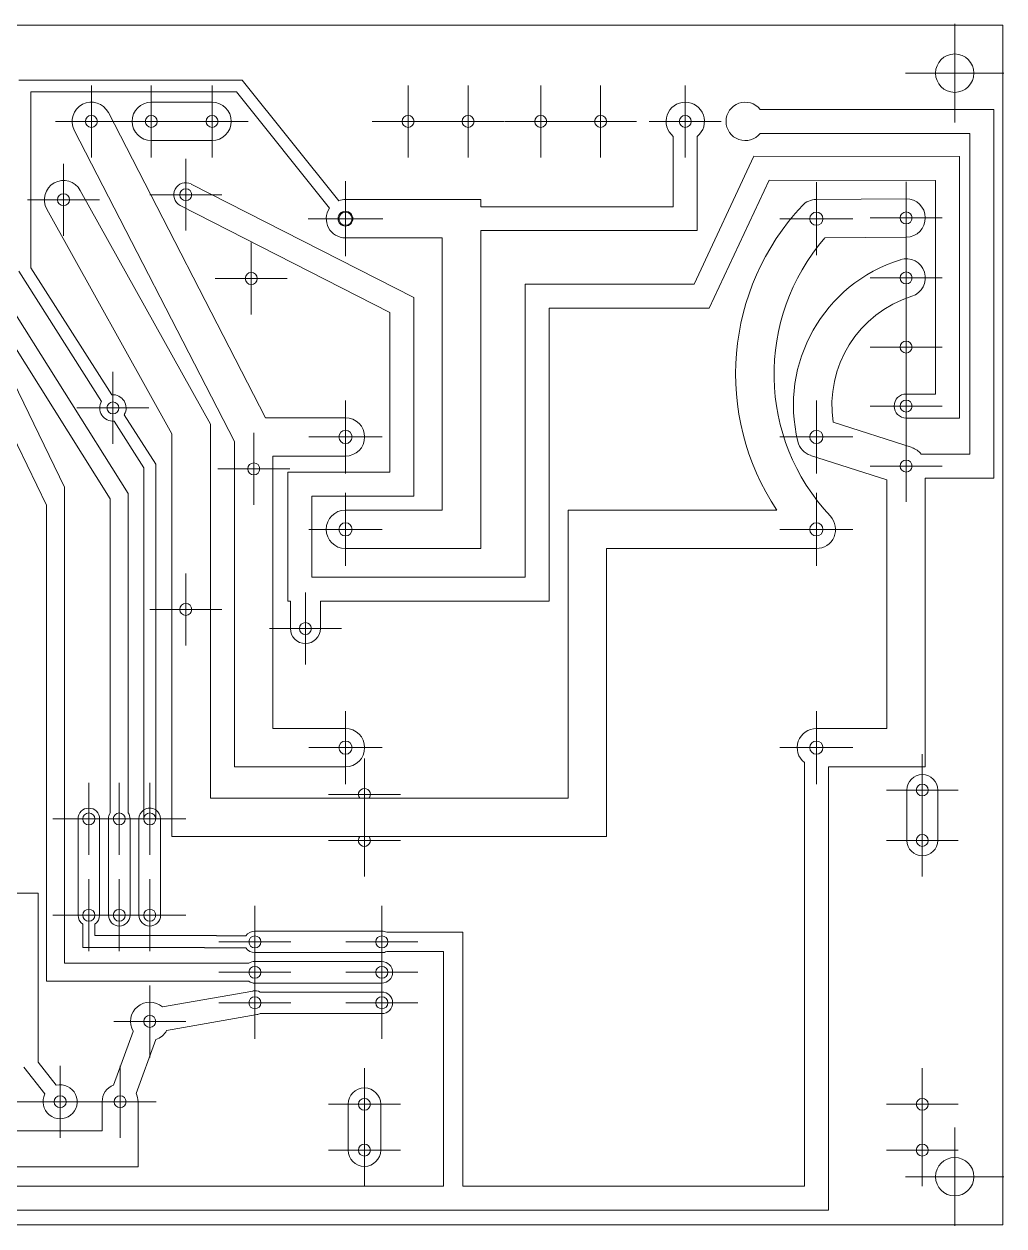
# Model space of a CAD drawing. Header units: millimetres. Extents: x 10 to 160, y 10 to 110.
# Drawn here: x 78.8 to 160.4, y 10 to 110.2 of the extents above; entities that cross this region are included whole.
import ezdxf

# ---------------------------------------------------------------- set-up
doc = ezdxf.new("R2010")
doc.units = ezdxf.units.MM

# ---------------------------------------------------------------- blocks, each defined once
blk = doc.blocks.new('SW_CENTERMARKSYMBOL_6')
at = {"color": 0, "linetype": 'Continuous', "lineweight": 0}
for p, q in [((0, 2.5), (0, 3)), ((0, 0), (0, 2.5)), ((-2.5, 0), (-3, 0)), ((0, 0), (-2.5, 0)), ((0, 0), (0, -2.5)), ((0, 0), (2.5, 0)), ((2.5, 0), (3, 0)), ((0, -2.5), (0, -3))]:
    blk.add_line(p, q, dxfattribs=at)
blk = doc.blocks.new('SW_CENTERMARKSYMBOL_7')
at = {"color": 0, "linetype": 'Continuous', "lineweight": 0}
for p, q in [((0, 2.5), (0, 3)), ((0, 0), (0, 2.5)), ((-2.5, 0), (-3, 0)), ((0, 0), (-2.5, 0)), ((0, 0), (0, -2.5)), ((0, 0), (2.5, 0)), ((2.5, 0), (3, 0)), ((0, -2.5), (0, -3))]:
    blk.add_line(p, q, dxfattribs=at)
blk = doc.blocks.new('SW_CENTERMARKSYMBOL_8')
at = {"color": 0, "linetype": 'Continuous', "lineweight": 0}
for p, q in [((0, 2.5), (0, 3)), ((0, 0), (0, 2.5)), ((-2.5, 0), (-3, 0)), ((0, 0), (-2.5, 0)), ((0, 0), (0, -2.5)), ((0, 0), (2.5, 0)), ((2.5, 0), (3, 0)), ((0, -2.5), (0, -3))]:
    blk.add_line(p, q, dxfattribs=at)
blk = doc.blocks.new('SW_CENTERMARKSYMBOL_9')
at = {"color": 0, "linetype": 'Continuous', "lineweight": 0}
for p, q in [((0, 2.5), (0, 3)), ((0, 0), (0, 2.5)), ((-2.5, 0), (-3, 0)), ((0, 0), (-2.5, 0)), ((0, 0), (0, -2.5)), ((0, 0), (2.5, 0)), ((2.5, 0), (3, 0)), ((0, -2.5), (0, -3))]:
    blk.add_line(p, q, dxfattribs=at)
blk = doc.blocks.new('SW_CENTERMARKSYMBOL_23')
at = {"color": 0, "linetype": 'Continuous', "lineweight": 0}
for p, q in [((0, 2.5), (0, 3)), ((0, 0), (0, 2.5)), ((-2.5, 0), (-3, 0)), ((0, 0), (-2.5, 0)), ((0, 0), (0, -2.5)), ((0, 0), (2.5, 0)), ((2.5, 0), (3, 0)), ((0, -2.5), (0, -3))]:
    blk.add_line(p, q, dxfattribs=at)
blk = doc.blocks.new('SW_CENTERMARKSYMBOL_45')
at = {"color": 0, "linetype": 'Continuous', "lineweight": 0}
for p, q in [((0, 2.5), (0, 3)), ((0, 0), (0, 2.5)), ((-2.5, 0), (-3, 0)), ((0, 0), (-2.5, 0)), ((0, 0), (0, -2.5)), ((0, 0), (2.5, 0)), ((2.5, 0), (3, 0)), ((0, -2.5), (0, -3))]:
    blk.add_line(p, q, dxfattribs=at)
blk = doc.blocks.new('SW_CENTERMARKSYMBOL_58')
at = {"color": 0, "linetype": 'Continuous', "lineweight": 0}
for p, q in [((0, 2.5), (0, 3)), ((0, 0), (0, 2.5)), ((-2.5, 0), (-3, 0)), ((0, 0), (-2.5, 0)), ((0, 0), (0, -2.5)), ((0, 0), (2.5, 0)), ((2.5, 0), (3, 0)), ((0, -2.5), (0, -3))]:
    blk.add_line(p, q, dxfattribs=at)
blk = doc.blocks.new('SW_CENTERMARKSYMBOL_96')
at = {"color": 0, "linetype": 'Continuous', "lineweight": 0}
for p, q in [((0, 2.5), (0, 3)), ((0, 0), (0, 2.5)), ((-2.5, 0), (-3, 0)), ((0, 0), (-2.5, 0)), ((0, 0), (0, -2.5)), ((0, 0), (2.5, 0)), ((2.5, 0), (3, 0)), ((0, -2.5), (0, -3))]:
    blk.add_line(p, q, dxfattribs=at)
blk = doc.blocks.new('SW_CENTERMARKSYMBOL_101')
at = {"color": 0, "linetype": 'Continuous', "lineweight": 0}
for p, q in [((0, 2.5), (0, 3)), ((0, 0), (0, 2.5)), ((-2.5, 0), (-3, 0)), ((0, 0), (-2.5, 0)), ((0, 0), (0, -2.5)), ((0, 0), (2.5, 0)), ((2.5, 0), (3, 0)), ((0, -2.5), (0, -3))]:
    blk.add_line(p, q, dxfattribs=at)
blk = doc.blocks.new('SW_CENTERMARKSYMBOL_102')
at = {"color": 0, "linetype": 'Continuous', "lineweight": 0}
for p, q in [((0, 2.5), (0, 3)), ((0, 0), (0, 2.5)), ((-2.5, 0), (-3, 0)), ((0, 0), (-2.5, 0)), ((0, 0), (0, -2.5)), ((0, 0), (2.5, 0)), ((2.5, 0), (3, 0)), ((0, -2.5), (0, -3))]:
    blk.add_line(p, q, dxfattribs=at)
blk = doc.blocks.new('SW_CENTERMARKSYMBOL_103')
at = {"color": 0, "linetype": 'Continuous', "lineweight": 0}
for p, q in [((0, 2.5), (0, 3)), ((0, 0), (0, 2.5)), ((-2.5, 0), (-3, 0)), ((0, 0), (-2.5, 0)), ((0, 0), (0, -2.5)), ((0, 0), (2.5, 0)), ((2.5, 0), (3, 0)), ((0, -2.5), (0, -3))]:
    blk.add_line(p, q, dxfattribs=at)
blk = doc.blocks.new('SW_CENTERMARKSYMBOL_104')
at = {"color": 0, "linetype": 'Continuous', "lineweight": 0}
for p, q in [((0, 2.5), (0, 3)), ((0, 0), (0, 2.5)), ((-2.5, 0), (-3, 0)), ((0, 0), (-2.5, 0)), ((0, 0), (0, -2.5)), ((0, 0), (2.5, 0)), ((2.5, 0), (3, 0)), ((0, -2.5), (0, -3))]:
    blk.add_line(p, q, dxfattribs=at)
blk = doc.blocks.new('SW_CENTERMARKSYMBOL_105')
at = {"color": 0, "linetype": 'Continuous', "lineweight": 0}
for p, q in [((0, 2.5), (0, 4.1)), ((0, 0), (0, 2.5)), ((-2.5, 0), (-4.1, 0)), ((0, 0), (-2.5, 0)), ((0, 0), (0, -2.5)), ((0, 0), (2.5, 0)), ((2.5, 0), (4.1, 0)), ((0, -2.5), (0, -4.1))]:
    blk.add_line(p, q, dxfattribs=at)
blk = doc.blocks.new('SW_CENTERMARKSYMBOL_107')
at = {"color": 0, "linetype": 'Continuous', "lineweight": 0}
for p, q in [((0, 2.5), (0, 3)), ((0, 0), (0, 2.5)), ((-2.5, 0), (-3, 0)), ((0, 0), (-2.5, 0)), ((0, 0), (0, -2.5)), ((0, 0), (2.5, 0)), ((2.5, 0), (3, 0)), ((0, -2.5), (0, -3))]:
    blk.add_line(p, q, dxfattribs=at)
blk = doc.blocks.new('SW_CENTERMARKSYMBOL_108')
at = {"color": 0, "linetype": 'Continuous', "lineweight": 0}
for p, q in [((0, 2.5), (0, 3)), ((0, 0), (0, 2.5)), ((-2.5, 0), (-3, 0)), ((0, 0), (-2.5, 0)), ((0, 0), (0, -2.5)), ((0, 0), (2.5, 0)), ((2.5, 0), (3, 0)), ((0, -2.5), (0, -3))]:
    blk.add_line(p, q, dxfattribs=at)
blk = doc.blocks.new('SW_CENTERMARKSYMBOL_109')
at = {"color": 0, "linetype": 'Continuous', "lineweight": 0}
for p, q in [((0, 2.5), (0, 3)), ((0, 0), (0, 2.5)), ((-2.5, 0), (-3, 0)), ((0, 0), (-2.5, 0)), ((0, 0), (0, -2.5)), ((0, 0), (2.5, 0)), ((2.5, 0), (3, 0)), ((0, -2.5), (0, -3))]:
    blk.add_line(p, q, dxfattribs=at)
blk = doc.blocks.new('SW_CENTERMARKSYMBOL_110')
at = {"color": 0, "linetype": 'Continuous', "lineweight": 0}
for p, q in [((0, 2.5), (0, 3)), ((0, 0), (0, 2.5)), ((-2.5, 0), (-3, 0)), ((0, 0), (-2.5, 0)), ((0, 0), (0, -2.5)), ((0, 0), (2.5, 0)), ((2.5, 0), (3, 0)), ((0, -2.5), (0, -3))]:
    blk.add_line(p, q, dxfattribs=at)
blk = doc.blocks.new('SW_CENTERMARKSYMBOL_111')
at = {"color": 0, "linetype": 'Continuous', "lineweight": 0}
for p, q in [((0, 2.5), (0, 3)), ((0, 0), (0, 2.5)), ((-2.5, 0), (-3, 0)), ((0, 0), (-2.5, 0)), ((0, 0), (0, -2.5)), ((0, 0), (2.5, 0)), ((2.5, 0), (3, 0)), ((0, -2.5), (0, -3))]:
    blk.add_line(p, q, dxfattribs=at)
blk = doc.blocks.new('SW_CENTERMARKSYMBOL_116')
at = {"color": 0, "linetype": 'Continuous', "lineweight": 0}
for p, q in [((0, 2.5), (0, 4.1)), ((0, 0), (0, 2.5)), ((-2.5, 0), (-4.1, 0)), ((0, 0), (-2.5, 0)), ((0, 0), (0, -2.5)), ((0, 0), (2.5, 0)), ((2.5, 0), (4.1, 0)), ((0, -2.5), (0, -4.1))]:
    blk.add_line(p, q, dxfattribs=at)
blk = doc.blocks.new('SW_CENTERMARKSYMBOL_119')
at = {"color": 0, "linetype": 'Continuous', "lineweight": 0}
for p, q in [((0, 2.5), (0, 3)), ((0, 0), (0, 2.5)), ((-2.5, 0), (-3, 0)), ((0, 0), (-2.5, 0)), ((0, 0), (0, -2.5)), ((0, 0), (2.5, 0)), ((2.5, 0), (3, 0)), ((0, -2.5), (0, -3))]:
    blk.add_line(p, q, dxfattribs=at)
blk = doc.blocks.new('SW_CENTERMARKSYMBOL_120')
at = {"color": 0, "linetype": 'Continuous', "lineweight": 0}
for p, q in [((0, 2.5), (0, 3)), ((0, 0), (0, 2.5)), ((-2.5, 0), (-3, 0)), ((0, 0), (-2.5, 0)), ((0, 0), (0, -2.5)), ((0, 0), (2.5, 0)), ((2.5, 0), (3, 0)), ((0, -2.5), (0, -3))]:
    blk.add_line(p, q, dxfattribs=at)
blk = doc.blocks.new('SW_CENTERMARKSYMBOL_121')
at = {"color": 0, "linetype": 'Continuous', "lineweight": 0}
for p, q in [((0, 2.5), (0, 3)), ((0, 0), (0, 2.5)), ((-2.5, 0), (-3, 0)), ((0, 0), (-2.5, 0)), ((0, 0), (0, -2.5)), ((0, 0), (2.5, 0)), ((2.5, 0), (3, 0)), ((0, -2.5), (0, -3))]:
    blk.add_line(p, q, dxfattribs=at)
blk = doc.blocks.new('SW_CENTERMARKSYMBOL_126')
at = {"color": 0, "linetype": 'Continuous', "lineweight": 0}
for p, q in [((0, 2.5), (0, 3)), ((0, 0), (0, 2.5)), ((-2.5, 0), (-3, 0)), ((0, 0), (-2.5, 0)), ((0, 0), (0, -2.5)), ((0, 0), (2.5, 0)), ((2.5, 0), (3, 0)), ((0, -2.5), (0, -3))]:
    blk.add_line(p, q, dxfattribs=at)
blk = doc.blocks.new('SW_CENTERMARKSYMBOL_130')
at = {"color": 0, "linetype": 'Continuous', "lineweight": 0}
for p, q in [((0, 2.5), (0, 3)), ((0, 0), (0, 2.5)), ((-2.5, 0), (-3, 0)), ((0, 0), (-2.5, 0)), ((0, 0), (0, -2.5)), ((0, 0), (2.5, 0)), ((2.5, 0), (3, 0)), ((0, -2.5), (0, -3))]:
    blk.add_line(p, q, dxfattribs=at)
blk = doc.blocks.new('SW_CENTERMARKSYMBOL_137')
at = {"color": 0, "linetype": 'Continuous', "lineweight": 0}
for p, q in [((0, 2.5), (0, 3)), ((0, 0), (0, 2.5)), ((-2.5, 0), (-3, 0)), ((0, 0), (-2.5, 0)), ((0, 0), (0, -2.5)), ((0, 0), (2.5, 0)), ((2.5, 0), (3, 0)), ((0, -2.5), (0, -3))]:
    blk.add_line(p, q, dxfattribs=at)
blk = doc.blocks.new('SW_CENTERMARKSYMBOL_138')
at = {"color": 0, "linetype": 'Continuous', "lineweight": 0}
for p, q in [((0, 2.5), (0, 3)), ((0, 0), (0, 2.5)), ((-2.5, 0), (-3, 0)), ((0, 0), (-2.5, 0)), ((0, 0), (0, -2.5)), ((0, 0), (2.5, 0)), ((2.5, 0), (3, 0)), ((0, -2.5), (0, -3))]:
    blk.add_line(p, q, dxfattribs=at)
blk = doc.blocks.new('SW_CENTERMARKSYMBOL_139')
at = {"color": 0, "linetype": 'Continuous', "lineweight": 0}
for p, q in [((0, 2.5), (0, 3)), ((0, 0), (0, 2.5)), ((-2.5, 0), (-3, 0)), ((0, 0), (-2.5, 0)), ((0, 0), (0, -2.5)), ((0, 0), (2.5, 0)), ((2.5, 0), (3, 0)), ((0, -2.5), (0, -3))]:
    blk.add_line(p, q, dxfattribs=at)
blk = doc.blocks.new('SW_CENTERMARKSYMBOL_141')
at = {"color": 0, "linetype": 'Continuous', "lineweight": 0}
for p, q in [((0, 2.5), (0, 3.05)), ((0, 0), (0, 2.5)), ((-2.5, 0), (-3.05, 0)), ((0, 0), (-2.5, 0)), ((0, 0), (0, -2.5)), ((0, 0), (2.5, 0)), ((2.5, 0), (3.05, 0)), ((0, -2.5), (0, -3.05))]:
    blk.add_line(p, q, dxfattribs=at)
blk = doc.blocks.new('SW_CENTERMARKSYMBOL_142')
at = {"color": 0, "linetype": 'Continuous', "lineweight": 0}
for p, q in [((0, 2.5), (0, 3.12)), ((0, 0), (0, 2.5)), ((-2.5, 0), (-3.12, 0)), ((0, 0), (-2.5, 0)), ((0, 0), (0, -2.5)), ((0, 0), (2.5, 0)), ((2.5, 0), (3.12, 0)), ((0, -2.5), (0, -3.12))]:
    blk.add_line(p, q, dxfattribs=at)
blk = doc.blocks.new('SW_CENTERMARKSYMBOL_143')
at = {"color": 0, "linetype": 'Continuous', "lineweight": 0}
for p, q in [((0, 2.5), (0, 3.05)), ((0, 0), (0, 2.5)), ((-2.5, 0), (-3.05, 0)), ((0, 0), (-2.5, 0)), ((0, 0), (0, -2.5)), ((0, 0), (2.5, 0)), ((2.5, 0), (3.05, 0)), ((0, -2.5), (0, -3.05))]:
    blk.add_line(p, q, dxfattribs=at)
blk = doc.blocks.new('SW_CENTERMARKSYMBOL_144')
at = {"color": 0, "linetype": 'Continuous', "lineweight": 0}
for p, q in [((0, 2.5), (0, 3.05)), ((0, 0), (0, 2.5)), ((-2.5, 0), (-3.05, 0)), ((0, 0), (-2.5, 0)), ((0, 0), (0, -2.5)), ((0, 0), (2.5, 0)), ((2.5, 0), (3.05, 0)), ((0, -2.5), (0, -3.05))]:
    blk.add_line(p, q, dxfattribs=at)
blk = doc.blocks.new('SW_CENTERMARKSYMBOL_145')
at = {"color": 0, "linetype": 'Continuous', "lineweight": 0}
for p, q in [((0, 2.5), (0, 3.05)), ((0, 0), (0, 2.5)), ((-2.5, 0), (-3.05, 0)), ((0, 0), (-2.5, 0)), ((0, 0), (0, -2.5)), ((0, 0), (2.5, 0)), ((2.5, 0), (3.05, 0)), ((0, -2.5), (0, -3.05))]:
    blk.add_line(p, q, dxfattribs=at)
blk = doc.blocks.new('SW_CENTERMARKSYMBOL_146')
at = {"color": 0, "linetype": 'Continuous', "lineweight": 0}
for p, q in [((0, 2.5), (0, 3.05)), ((0, 0), (0, 2.5)), ((-2.5, 0), (-3.05, 0)), ((0, 0), (-2.5, 0)), ((0, 0), (0, -2.5)), ((0, 0), (2.5, 0)), ((2.5, 0), (3.05, 0)), ((0, -2.5), (0, -3.05))]:
    blk.add_line(p, q, dxfattribs=at)
blk = doc.blocks.new('SW_CENTERMARKSYMBOL_147')
at = {"color": 0, "linetype": 'Continuous', "lineweight": 0}
for p, q in [((0, 2.5), (0, 3)), ((0, 0), (0, 2.5)), ((-2.5, 0), (-3, 0)), ((0, 0), (-2.5, 0)), ((0, 0), (0, -2.5)), ((0, 0), (2.5, 0)), ((2.5, 0), (3, 0)), ((0, -2.5), (0, -3))]:
    blk.add_line(p, q, dxfattribs=at)
blk = doc.blocks.new('SW_CENTERMARKSYMBOL_148')
at = {"color": 0, "linetype": 'Continuous', "lineweight": 0}
for p, q in [((0, 2.5), (0, 3)), ((0, 0), (0, 2.5)), ((-2.5, 0), (-3, 0)), ((0, 0), (-2.5, 0)), ((0, 0), (0, -2.5)), ((0, 0), (2.5, 0)), ((2.5, 0), (3, 0)), ((0, -2.5), (0, -3))]:
    blk.add_line(p, q, dxfattribs=at)
blk = doc.blocks.new('SW_CENTERMARKSYMBOL_150')
at = {"color": 0, "linetype": 'Continuous', "lineweight": 0}
for p, q in [((0, 2.5), (0, 3)), ((0, 0), (0, 2.5)), ((-2.5, 0), (-3, 0)), ((0, 0), (-2.5, 0)), ((0, 0), (0, -2.5)), ((0, 0), (2.5, 0)), ((2.5, 0), (3, 0)), ((0, -2.5), (0, -3))]:
    blk.add_line(p, q, dxfattribs=at)
blk = doc.blocks.new('SW_CENTERMARKSYMBOL_152')
at = {"color": 0, "linetype": 'Continuous', "lineweight": 0}
for p, q in [((0, 2.5), (0, 3)), ((0, 0), (0, 2.5)), ((-2.5, 0), (-3, 0)), ((0, 0), (-2.5, 0)), ((0, 0), (0, -2.5)), ((0, 0), (2.5, 0)), ((2.5, 0), (3, 0)), ((0, -2.5), (0, -3))]:
    blk.add_line(p, q, dxfattribs=at)
blk = doc.blocks.new('SW_CENTERMARKSYMBOL_153')
at = {"color": 0, "linetype": 'Continuous', "lineweight": 0}
for p, q in [((0, 2.5), (0, 3)), ((0, 0), (0, 2.5)), ((-2.5, 0), (-3, 0)), ((0, 0), (-2.5, 0)), ((0, 0), (0, -2.5)), ((0, 0), (2.5, 0)), ((2.5, 0), (3, 0)), ((0, -2.5), (0, -3))]:
    blk.add_line(p, q, dxfattribs=at)
blk = doc.blocks.new('SW_CENTERMARKSYMBOL_154')
at = {"color": 0, "linetype": 'Continuous', "lineweight": 0}
for p, q in [((0, 2.5), (0, 3)), ((0, 0), (0, 2.5)), ((-2.5, 0), (-3, 0)), ((0, 0), (-2.5, 0)), ((0, 0), (0, -2.5)), ((0, 0), (2.5, 0)), ((2.5, 0), (3, 0)), ((0, -2.5), (0, -3))]:
    blk.add_line(p, q, dxfattribs=at)
blk = doc.blocks.new('SW_CENTERMARKSYMBOL_157')
at = {"color": 0, "linetype": 'Continuous', "lineweight": 0}
for p, q in [((0, 2.5), (0, 3)), ((0, 0), (0, 2.5)), ((-2.5, 0), (-3, 0)), ((0, 0), (-2.5, 0)), ((0, 0), (0, -2.5)), ((0, 0), (2.5, 0)), ((2.5, 0), (3, 0)), ((0, -2.5), (0, -3))]:
    blk.add_line(p, q, dxfattribs=at)
blk = doc.blocks.new('SW_CENTERMARKSYMBOL_158')
at = {"color": 0, "linetype": 'Continuous', "lineweight": 0}
for p, q in [((0, 2.5), (0, 3)), ((0, 0), (0, 2.5)), ((-2.5, 0), (-3, 0)), ((0, 0), (-2.5, 0)), ((0, 0), (0, -2.5)), ((0, 0), (2.5, 0)), ((2.5, 0), (3, 0)), ((0, -2.5), (0, -3))]:
    blk.add_line(p, q, dxfattribs=at)
blk = doc.blocks.new('SW_CENTERMARKSYMBOL_159')
at = {"color": 0, "linetype": 'Continuous', "lineweight": 0}
for p, q in [((0, 2.5), (0, 3)), ((0, 0), (0, 2.5)), ((-2.5, 0), (-3, 0)), ((0, 0), (-2.5, 0)), ((0, 0), (0, -2.5)), ((0, 0), (2.5, 0)), ((2.5, 0), (3, 0)), ((0, -2.5), (0, -3))]:
    blk.add_line(p, q, dxfattribs=at)
blk = doc.blocks.new('SW_CENTERMARKSYMBOL_160')
at = {"color": 0, "linetype": 'Continuous', "lineweight": 0}
for p, q in [((0, 2.5), (0, 3)), ((0, 0), (0, 2.5)), ((-2.5, 0), (-3, 0)), ((0, 0), (-2.5, 0)), ((0, 0), (0, -2.5)), ((0, 0), (2.5, 0)), ((2.5, 0), (3, 0)), ((0, -2.5), (0, -3))]:
    blk.add_line(p, q, dxfattribs=at)
blk = doc.blocks.new('SW_CENTERMARKSYMBOL_162')
at = {"color": 0, "linetype": 'Continuous', "lineweight": 0}
for p, q in [((0, 2.5), (0, 3)), ((0, 0), (0, 2.5)), ((-2.5, 0), (-3, 0)), ((0, 0), (-2.5, 0)), ((0, 0), (0, -2.5)), ((0, 0), (2.5, 0)), ((2.5, 0), (3, 0)), ((0, -2.5), (0, -3))]:
    blk.add_line(p, q, dxfattribs=at)
blk = doc.blocks.new('SW_CENTERMARKSYMBOL_163')
at = {"color": 0, "linetype": 'Continuous', "lineweight": 0}
for p, q in [((0, 2.5), (0, 3)), ((0, 0), (0, 2.5)), ((-2.5, 0), (-3, 0)), ((0, 0), (-2.5, 0)), ((0, 0), (0, -2.5)), ((0, 0), (2.5, 0)), ((2.5, 0), (3, 0)), ((0, -2.5), (0, -3))]:
    blk.add_line(p, q, dxfattribs=at)
blk = doc.blocks.new('SW_CENTERMARKSYMBOL_164')
at = {"color": 0, "linetype": 'Continuous', "lineweight": 0}
for p, q in [((0, 2.5), (0, 3)), ((0, 0), (0, 2.5)), ((-2.5, 0), (-3, 0)), ((0, 0), (-2.5, 0)), ((0, 0), (0, -2.5)), ((0, 0), (2.5, 0)), ((2.5, 0), (3, 0)), ((0, -2.5), (0, -3))]:
    blk.add_line(p, q, dxfattribs=at)
blk = doc.blocks.new('SW_CENTERMARKSYMBOL_165')
at = {"color": 0, "linetype": 'Continuous', "lineweight": 0}
for p, q in [((0, 2.5), (0, 3)), ((0, 0), (0, 2.5)), ((-2.5, 0), (-3, 0)), ((0, 0), (-2.5, 0)), ((0, 0), (0, -2.5)), ((0, 0), (2.5, 0)), ((2.5, 0), (3, 0)), ((0, -2.5), (0, -3))]:
    blk.add_line(p, q, dxfattribs=at)
blk = doc.blocks.new('SW_CENTERMARKSYMBOL_166')
at = {"color": 0, "linetype": 'Continuous', "lineweight": 0}
for p, q in [((0, 2.5), (0, 3.05)), ((0, 0), (0, 2.5)), ((-2.5, 0), (-3.05, 0)), ((0, 0), (-2.5, 0)), ((0, 0), (0, -2.5)), ((0, 0), (2.5, 0)), ((2.5, 0), (3.05, 0)), ((0, -2.5), (0, -3.05))]:
    blk.add_line(p, q, dxfattribs=at)
blk = doc.blocks.new('SW_CENTERMARKSYMBOL_167')
at = {"color": 0, "linetype": 'Continuous', "lineweight": 0}
for p, q in [((0, 2.5), (0, 3.05)), ((0, 0), (0, 2.5)), ((-2.5, 0), (-3.05, 0)), ((0, 0), (-2.5, 0)), ((0, 0), (0, -2.5)), ((0, 0), (2.5, 0)), ((2.5, 0), (3.05, 0)), ((0, -2.5), (0, -3.05))]:
    blk.add_line(p, q, dxfattribs=at)
blk = doc.blocks.new('SW_CENTERMARKSYMBOL_168')
at = {"color": 0, "linetype": 'Continuous', "lineweight": 0}
for p, q in [((0, 2.5), (0, 3)), ((0, 0), (0, 2.5)), ((-2.5, 0), (-3, 0)), ((0, 0), (-2.5, 0)), ((0, 0), (0, -2.5)), ((0, 0), (2.5, 0)), ((2.5, 0), (3, 0)), ((0, -2.5), (0, -3))]:
    blk.add_line(p, q, dxfattribs=at)
blk = doc.blocks.new('SW_CENTERMARKSYMBOL_170')
at = {"color": 0, "linetype": 'Continuous', "lineweight": 0}
for p, q in [((0, 2.5), (0, 3)), ((0, 0), (0, 2.5)), ((-2.5, 0), (-3, 0)), ((0, 0), (-2.5, 0)), ((0, 0), (0, -2.5)), ((0, 0), (2.5, 0)), ((2.5, 0), (3, 0)), ((0, -2.5), (0, -3))]:
    blk.add_line(p, q, dxfattribs=at)
blk = doc.blocks.new('SW_CENTERMARKSYMBOL_171')
at = {"color": 0, "linetype": 'Continuous', "lineweight": 0}
for p, q in [((0, 2.5), (0, 3)), ((0, 0), (0, 2.5)), ((-2.5, 0), (-3, 0)), ((0, 0), (-2.5, 0)), ((0, 0), (0, -2.5)), ((0, 0), (2.5, 0)), ((2.5, 0), (3, 0)), ((0, -2.5), (0, -3))]:
    blk.add_line(p, q, dxfattribs=at)
blk = doc.blocks.new('SW_CENTERMARKSYMBOL_172')
at = {"color": 0, "linetype": 'Continuous', "lineweight": 0}
for p, q in [((0, 2.5), (0, 3)), ((0, 0), (0, 2.5)), ((-2.5, 0), (-3, 0)), ((0, 0), (-2.5, 0)), ((0, 0), (0, -2.5)), ((0, 0), (2.5, 0)), ((2.5, 0), (3, 0)), ((0, -2.5), (0, -3))]:
    blk.add_line(p, q, dxfattribs=at)
blk = doc.blocks.new('SW_CENTERMARKSYMBOL_174')
at = {"color": 0, "linetype": 'Continuous', "lineweight": 0}
for p, q in [((0, 2.5), (0, 3)), ((0, 0), (0, 2.5)), ((-2.5, 0), (-3, 0)), ((0, 0), (-2.5, 0)), ((0, 0), (0, -2.5)), ((0, 0), (2.5, 0)), ((2.5, 0), (3, 0)), ((0, -2.5), (0, -3))]:
    blk.add_line(p, q, dxfattribs=at)

msp = doc.modelspace()

# ---------------------------------------------------------------- linework, layer by layer
at = {"color": 7, "linetype": 'Continuous', "lineweight": 15}
for p, q in [((10.34, 110.15), (160.34, 110.15)), ((160.34, 110.15), (160.34, 10.15)), ((96.96, 105.58), (78.34, 105.58)), ((105, 95.52), (96.96, 105.58)), ((96.48, 104.58), (79.34, 104.58)), ((79.34, 104.58), (79.34, 89.92)), ((104.22, 94.89), (96.48, 104.58)), ((89.38, 103.73), (94.44, 103.73)), ((98.89, 77.42), (85.8, 102.87)), ((159.59, 103.13), (140.12, 103.13)), ((159.59, 72.4), (159.59, 103.13)), ((96.32, 75.43), (82.96, 101.4)), ((89.38, 100.53), (94.44, 100.53)), ((132.88, 95.02), (132.88, 100.88)), ((134.88, 93.02), (134.88, 100.88)), ((157.59, 101.13), (140.12, 101.13)), ((157.59, 74.4), (157.59, 101.13)), ((139.61, 99.23), (134.61, 88.56)), ((156.74, 99.2), (139.61, 99.23)), ((156.74, 77.4), (156.74, 99.2)), ((140.88, 97.23), (135.88, 86.56)), ((154.74, 97.2), (140.88, 97.23)), ((154.74, 79.4), (154.74, 97.2)), ((94.3, 76.9), (83.45, 96.38)), ((111.25, 87.44), (92.7, 96.91)), ((116.83, 95.62), (105.56, 95.62)), ((116.83, 95.02), (116.83, 95.62)), ((144.8, 95.62), (152.28, 95.68)), ((91.1, 76.07), (80.66, 94.82)), ((109.25, 86.21), (91.79, 95.13)), ((116.83, 95.02), (132.88, 95.02)), ((113.63, 92.42), (105.56, 92.42)), ((113.63, 69.72), (113.63, 92.42)), ((116.83, 66.52), (116.83, 93.02)), ((116.83, 93.02), (134.88, 93.02)), ((145.53, 92.42), (152.31, 92.48)), ((78.34, 89.63), (85.23, 78.79)), ((79.34, 89.92), (86.08, 79.33)), ((120.53, 88.56), (120.53, 64.14)), ((134.61, 88.56), (120.53, 88.56)), ((75.39, 87.5), (85.96, 70.67)), ((76.85, 87.99), (87.46, 71.1)), ((111.25, 70.88), (111.25, 87.44)), ((74.88, 86.6), (82.14, 71.63)), ((109.25, 72.88), (109.25, 86.21)), ((135.88, 86.56), (122.53, 86.56)), ((122.53, 86.56), (122.53, 62.14)), ((73.38, 85.1), (80.64, 70.13)), ((152.29, 79.4), (154.74, 79.4)), ((87.12, 77.68), (89.75, 73.55)), ((105.56, 77.42), (98.89, 77.42)), ((152.29, 77.4), (156.74, 77.4)), ((86.28, 77.15), (88.75, 73.26)), ((94.3, 45.7), (94.3, 76.9)), ((146.2, 77.05), (152.78, 74.93)), ((91.1, 42.5), (91.1, 76.07)), ((96.32, 75.43), (96.32, 48.32)), ((105.56, 74.22), (99.52, 74.22)), ((99.52, 74.22), (99.52, 51.52)), ((144.32, 74.29), (150.69, 72.24)), ((153.54, 74.4), (157.59, 74.4)), ((88.75, 73.26), (88.75, 44.72)), ((89.75, 73.55), (89.75, 44.72)), ((100.77, 62.14), (100.77, 72.88)), ((100.77, 72.88), (109.25, 72.88)), ((150.69, 72.24), (150.69, 51.52)), ((153.89, 72.4), (159.59, 72.4)), ((153.89, 72.4), (153.89, 48.32)), ((82.14, 31.94), (82.14, 71.63)), ((85.96, 70.67), (85.96, 44.47)), ((87.46, 71.1), (87.46, 44.47)), ((102.77, 64.14), (102.77, 70.88)), ((102.77, 70.88), (111.25, 70.88)), ((80.64, 30.44), (80.64, 70.13)), ((105.56, 69.72), (113.63, 69.72)), ((124.12, 69.72), (124.12, 45.7)), ((141.51, 69.72), (124.12, 69.72)), ((105.56, 66.52), (116.83, 66.52)), ((144.81, 66.52), (127.32, 66.52)), ((127.32, 66.52), (127.32, 42.5)), ((120.53, 64.14), (102.77, 64.14)), ((100.97, 62.14), (100.77, 62.14)), ((100.97, 59.85), (100.97, 62.14)), ((122.53, 62.14), (103.47, 62.14)), ((103.47, 59.85), (103.47, 62.14)), ((99.52, 51.52), (105.56, 51.52)), ((150.69, 51.52), (144.81, 51.52)), ((96.32, 48.32), (105.56, 48.32)), ((143.81, 13.35), (143.81, 48.68)), ((153.89, 48.32), (145.81, 48.32)), ((145.81, 11.35), (145.81, 48.32)), ((152.35, 46.39), (152.35, 42.19)), ((154.93, 46.39), (154.93, 42.19)), ((124.12, 45.7), (94.3, 45.7)), ((88.75, 44.72), (88.75, 43.98)), ((89.75, 44.72), (89.75, 43.98)), ((83.27, 43.98), (83.27, 35.95)), ((85.07, 43.98), (85.07, 35.95)), ((85.81, 43.98), (85.81, 35.95)), ((87.61, 43.98), (87.61, 35.95)), ((88.35, 43.98), (88.35, 35.95)), ((90.15, 43.98), (90.15, 35.95)), ((127.32, 42.5), (91.1, 42.5)), ((45.46, 37.79), (79.96, 37.79)), ((79.96, 37.79), (79.96, 23.71)), ((83.67, 35.2), (83.67, 33.25)), ((84.67, 35.2), (84.67, 34.25)), ((84.67, 34.25), (94.8, 34.25)), ((94.8, 34.25), (94.8, 34.23)), ((94.8, 34.23), (97.26, 34.23)), ((98.01, 34.63), (108.59, 34.63)), ((109, 34.53), (115.34, 34.53)), ((115.34, 34.53), (115.34, 13.35)), ((83.67, 33.25), (93.8, 33.25)), ((93.8, 33.25), (93.8, 33.23)), ((93.8, 33.23), (97.26, 33.23)), ((98.01, 32.83), (108.59, 32.83)), ((98.01, 32.09), (108.59, 32.09)), ((109, 32.93), (113.74, 32.93)), ((113.74, 32.93), (113.74, 13.35)), ((97.51, 31.94), (82.14, 31.94)), ((97.51, 30.44), (80.64, 30.44)), ((98.01, 30.29), (108.59, 30.29)), ((90.3, 28.3), (97.84, 29.63)), ((98.45, 29.55), (108.59, 29.55)), ((90.65, 26.33), (98.19, 27.67)), ((98.45, 27.75), (108.59, 27.75)), ((86.23, 21.79), (87.88, 26.27)), ((88.11, 21.1), (89.76, 25.58)), ((78.76, 23.29), (80.51, 21.05)), ((79.96, 23.71), (81.46, 21.78)), ((85.28, 17.97), (85.28, 20.4)), ((88.28, 14.97), (88.28, 20.4)), ((105.78, 20.19), (105.78, 16.37)), ((108.5, 20.19), (108.5, 16.37)), ((66.15, 17.97), (85.28, 17.97)), ((63.15, 14.97), (88.28, 14.97)), ((33.87, 13.35), (113.74, 13.35)), ((115.34, 13.35), (143.81, 13.35)), ((31.87, 11.35), (145.81, 11.35)), ((160.34, 10.15), (10.34, 10.15))]:
    msp.add_line(p, q, dxfattribs=at)
at = {"color": 7, "linetype": 'Continuous', "lineweight": 15, "flags": 128}
for points in [[(107.52, 45.7), (107.6, 45.83), (107.64, 46.02)], [(107.64, 42.19), (107.6, 42.38), (107.53, 42.5)]]:
    msp.add_lwpolyline(points, dxfattribs=at)
at = {"color": 7, "linetype": 'Continuous', "lineweight": 15}
for centre, radius in [((156.34, 106.15), 1.6), ((84.38, 102.13), 0.5), ((89.38, 102.13), 0.5), ((94.44, 102.13), 0.5), ((110.78, 102.13), 0.5), ((115.78, 102.13), 0.5), ((121.83, 102.13), 0.5), ((126.83, 102.13), 0.5), ((133.88, 102.13), 0.5), ((92.25, 96.02), 0.5), ((82.06, 95.6), 0.504), ((82.06, 95.6), 0.5), ((105.56, 94.02), 0.62), ((105.56, 94.02), 0.55), ((144.81, 94.02), 0.55), ((152.29, 94.08), 0.5), ((97.71, 89.03), 0.5), ((152.29, 89.08), 0.5), ((152.28, 83.32), 0.5), ((86.18, 78.24), 0.5), ((152.29, 78.4), 0.5), ((105.56, 75.82), 0.55), ((144.81, 75.82), 0.55), ((97.92, 73.16), 0.5), ((152.29, 73.4), 0.5), ((105.56, 68.12), 0.55), ((144.81, 68.12), 0.55), ((92.25, 61.45), 0.5), ((102.22, 59.85), 0.5), ((105.56, 49.92), 0.55), ((144.81, 49.92), 0.55), ((153.64, 46.39), 0.5), ((84.17, 43.98), 0.5), ((86.71, 43.98), 0.5), ((153.64, 42.19), 0.5), ((84.17, 35.95), 0.5), ((86.71, 35.95), 0.5), ((89.25, 35.95), 0.5), ((98.01, 33.73), 0.5), ((108.59, 33.73), 0.5), ((98.01, 31.19), 0.5), ((108.59, 31.19), 0.5), ((98.01, 28.65), 0.5), ((108.59, 28.65), 0.5), ((89.25, 27.1), 0.5), ((81.78, 20.4), 0.5), ((86.78, 20.4), 0.5), ((107.14, 20.19), 0.5), ((153.64, 20.19), 0.5), ((107.14, 16.37), 0.5), ((153.64, 16.37), 0.5), ((156.34, 14.15), 1.6)]:
    msp.add_circle(centre, radius, dxfattribs=at)
for centre, radius, start, end in [((84.38, 102.13), 1.6, 27.2182, 207.2182), ((89.38, 102.13), 1.6, 90, 270), ((94.44, 102.13), 1.6, 270, 90), ((133.88, 102.13), 1.6, 308.6822, 231.3178), ((138.88, 102.13), 1.6, 38.6822, 321.3178), ((82.06, 95.6), 1.6, 29.118, 209.118), ((92.25, 96.02), 1, 62.9505, 242.9505), ((105.56, 94.02), 1.6, 90, 110.4321), ((144.81, 94.02), 1.6, 90.5086, 136.7843), ((152.29, 94.08), 1.6, 270.5086, 90.5086), ((105.56, 94.02), 1.6, 146.8521, 270), ((158.59, 81.07), 20.51, 136.7843, 213.593), ((158.59, 81.07), 17.31, 139.0073, 223.2157), ((155.61, 78.47), 12.71, 107.3473, 193.8309), ((152.29, 89.08), 1.6, 287.3473, 107.3473), ((155.61, 78.47), 9.51, 107.3473, 188.5978), ((86.18, 78.24), 1.1, 329.5901, 95.2888), ((152.29, 78.4), 1, 90, 270), ((86.18, 78.24), 1.1, 149.6129, 275.2659), ((105.56, 75.82), 1.6, 270, 90), ((144.81, 75.82), 1.6, 193.8309, 252.1283), ((152.29, 73.4), 1.6, 38.6822, 72.1283), ((105.56, 68.12), 1.6, 90, 270), ((144.81, 68.12), 1.6, 270, 43.2157), ((102.22, 59.85), 1.25, 180, 0), ((105.56, 49.92), 1.6, 270, 90), ((144.81, 49.92), 1.6, 90, 231.3178), ((153.64, 46.39), 1.29, 0, 180), ((107.14, 46.02), 0.5, 0, 219.9502), ((84.17, 43.98), 0.9, 0, 180), ((86.71, 43.98), 0.9, 146.4427, 180), ((86.71, 43.98), 0.9, 0, 33.5573), ((89.25, 43.98), 0.9, 123.749, 180), ((89.25, 43.98), 0.9, 56.251, 123.749), ((89.25, 43.98), 0.5, 0, 180), ((89.25, 43.98), 0.9, 0, 56.251), ((89.25, 43.98), 0.5, 180, 0), ((107.14, 42.19), 0.5, 141.3323, 0), ((153.64, 42.19), 1.29, 180, 0), ((84.17, 35.95), 0.9, 180, 236.251), ((84.17, 35.95), 0.9, 303.749, 0), ((86.71, 35.95), 0.9, 180, 0), ((89.25, 35.95), 0.9, 180, 0), ((98.01, 33.73), 0.9, 90, 146.251), ((108.59, 33.73), 0.9, 62.734, 90), ((98.01, 33.73), 0.9, 213.749, 270), ((98.01, 31.19), 0.9, 90, 123.5573), ((108.59, 33.73), 0.9, 270, 297.266), ((108.59, 31.19), 0.9, 270, 90), ((98.01, 31.19), 0.9, 236.4427, 270), ((98.01, 28.65), 1, 64.1581, 100.056), ((108.59, 28.65), 0.9, 270, 90), ((89.25, 27.1), 1.6, 48.7382, 211.1038), ((98.01, 28.65), 1, 280.056, 295.8419), ((89.25, 27.1), 1.6, 288.4682, 331.3738), ((81.78, 20.4), 1.42, 152.8736, 103.0425), ((86.78, 20.4), 1.5, 111.5963, 180), ((86.78, 20.4), 1.5, 0, 27.9757), ((107.14, 20.19), 1.36, 0, 180), ((107.14, 16.37), 1.36, 180, 0)]:
    msp.add_arc(centre, radius, start, end, dxfattribs=at)

# ---------------------------------------------------------------- block references
at = {"color": 7, "linetype": 'Continuous', "lineweight": 0}
for name, p in [('SW_CENTERMARKSYMBOL_105', (156.34, 106.15)), ('SW_CENTERMARKSYMBOL_96', (84.38, 102.13)), ('SW_CENTERMARKSYMBOL_58', (89.38, 102.13)), ('SW_CENTERMARKSYMBOL_111', (94.44, 102.13)), ('SW_CENTERMARKSYMBOL_165', (110.78, 102.13)), ('SW_CENTERMARKSYMBOL_172', (115.78, 102.13)), ('SW_CENTERMARKSYMBOL_171', (121.83, 102.13)), ('SW_CENTERMARKSYMBOL_170', (126.83, 102.13)), ('SW_CENTERMARKSYMBOL_168', (133.88, 102.13)), ('SW_CENTERMARKSYMBOL_102', (82.06, 95.6)), ('SW_CENTERMARKSYMBOL_101', (92.25, 96.02)), ('SW_CENTERMARKSYMBOL_142', (105.56, 94.02)), ('SW_CENTERMARKSYMBOL_167', (144.81, 94.02)), ('SW_CENTERMARKSYMBOL_148', (152.29, 94.08)), ('SW_CENTERMARKSYMBOL_160', (97.71, 89.03)), ('SW_CENTERMARKSYMBOL_147', (152.29, 89.08)), ('SW_CENTERMARKSYMBOL_110', (152.28, 83.32)), ('SW_CENTERMARKSYMBOL_130', (86.18, 78.24)), ('SW_CENTERMARKSYMBOL_163', (152.29, 78.4)), ('SW_CENTERMARKSYMBOL_141', (105.56, 75.82)), ('SW_CENTERMARKSYMBOL_166', (144.81, 75.82)), ('SW_CENTERMARKSYMBOL_174', (97.92, 73.16)), ('SW_CENTERMARKSYMBOL_164', (152.29, 73.4)), ('SW_CENTERMARKSYMBOL_143', (105.56, 68.12)), ('SW_CENTERMARKSYMBOL_144', (144.81, 68.12)), ('SW_CENTERMARKSYMBOL_126', (92.25, 61.45)), ('SW_CENTERMARKSYMBOL_162', (102.22, 59.85)), ('SW_CENTERMARKSYMBOL_146', (105.56, 49.92)), ('SW_CENTERMARKSYMBOL_145', (144.81, 49.92)), ('SW_CENTERMARKSYMBOL_104', (153.64, 46.39)), ('SW_CENTERMARKSYMBOL_108', (107.14, 46.02)), ('SW_CENTERMARKSYMBOL_159', (84.17, 43.98)), ('SW_CENTERMARKSYMBOL_158', (86.71, 43.98)), ('SW_CENTERMARKSYMBOL_157', (89.25, 43.98)), ('SW_CENTERMARKSYMBOL_109', (107.14, 42.19)), ('SW_CENTERMARKSYMBOL_150', (153.64, 42.19)), ('SW_CENTERMARKSYMBOL_121', (84.17, 35.95)), ('SW_CENTERMARKSYMBOL_120', (86.71, 35.95)), ('SW_CENTERMARKSYMBOL_119', (89.25, 35.95)), ('SW_CENTERMARKSYMBOL_137', (98.01, 33.73)), ('SW_CENTERMARKSYMBOL_154', (108.59, 33.73)), ('SW_CENTERMARKSYMBOL_138', (98.01, 31.19)), ('SW_CENTERMARKSYMBOL_153', (108.59, 31.19)), ('SW_CENTERMARKSYMBOL_8', (98.01, 28.65)), ('SW_CENTERMARKSYMBOL_9', (108.59, 28.65)), ('SW_CENTERMARKSYMBOL_7', (89.25, 27.1)), ('SW_CENTERMARKSYMBOL_45', (76.78, 20.4)), ('SW_CENTERMARKSYMBOL_23', (81.78, 20.4)), ('SW_CENTERMARKSYMBOL_6', (86.78, 20.4)), ('SW_CENTERMARKSYMBOL_152', (107.14, 20.19)), ('SW_CENTERMARKSYMBOL_139', (153.64, 20.19)), ('SW_CENTERMARKSYMBOL_107', (107.14, 16.37)), ('SW_CENTERMARKSYMBOL_103', (153.64, 16.37)), ('SW_CENTERMARKSYMBOL_116', (156.34, 14.15))]:
    msp.add_blockref(name, p, dxfattribs=at)

doc.saveas('drawing.dxf')
